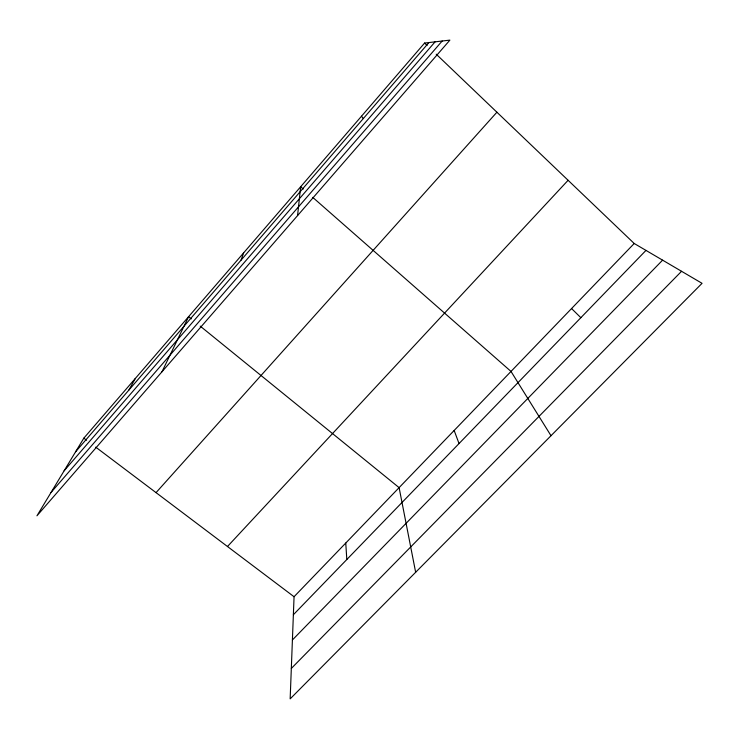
<?xml version="1.0" encoding="UTF-8"?>
<svg xmlns="http://www.w3.org/2000/svg" width="739" height="739" viewBox="0 0 739 739"><rect width="100%" height="100%" fill="white"/><g stroke="black" fill="none" stroke-linecap="round" stroke-linejoin="round"><path stroke-width="1.11" d="M634.21 243.491L294.057 596.733L290.159 698.882L702.05 283.323L634.21 243.491L436.222 54.196M297.568 215.594L300.662 186.755L303.249 189.027M241.016 260.193L243.667 252.83M161.952 371.819L188.593 316.689L191.281 318.869M128.882 390.063L135.348 378.433M83.83 438.162L36.95 515.804L449.903 40.118L424.583 43.065L83.83 438.162L86.574 440.232M75.646 451.723L428.925 42.566M64.127 470.798L435.086 41.846M51.037 492.479L442.171 41.014M156.049 492.636L496.904 112.217M227.473 546.509L568.106 180.288M293.365 614.746L645.978 250.401M292.404 639.965L662.597 260.156M291.323 668.453L681.561 271.296M95.719 447.132L294.057 596.733M200.223 326.13L399.106 487.638L415.651 572.272M312.736 197.359L511.009 371.431L551.008 435.714M424.583 43.065L427.077 45.449M571.561 308.551L580.854 317.696M361.491 116.226L363.302 118.563M454.162 430.467L459.039 443.566M345.76 543.036L346.813 559.525"/></g></svg>
